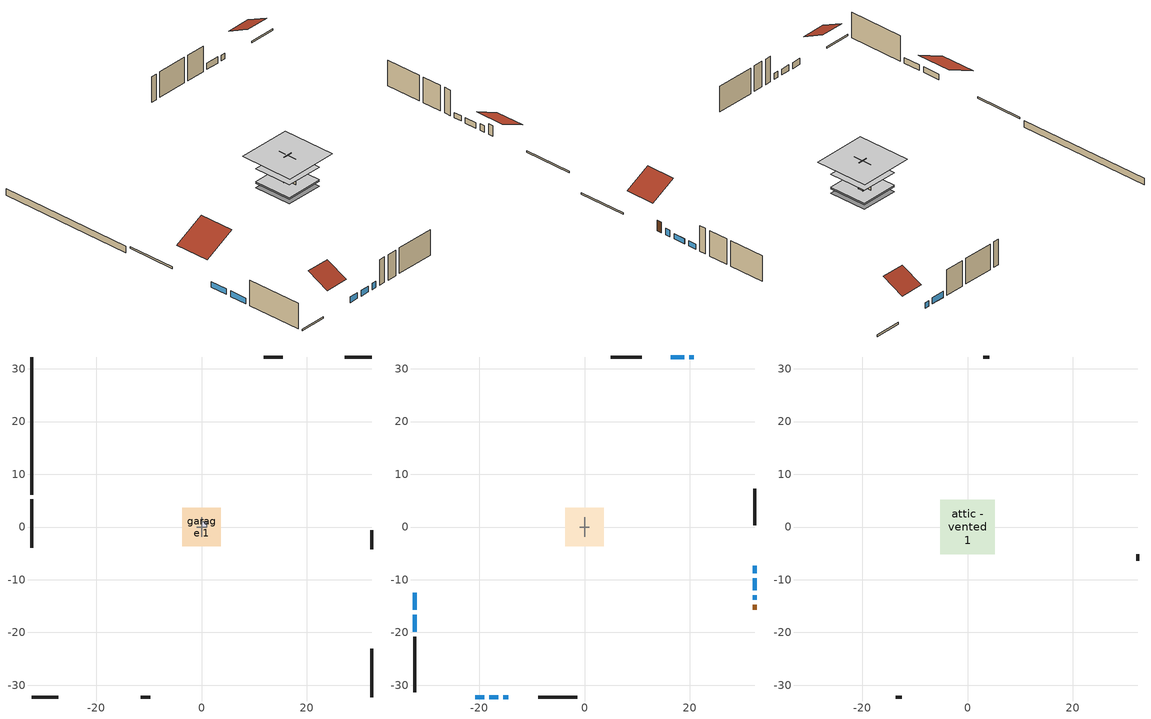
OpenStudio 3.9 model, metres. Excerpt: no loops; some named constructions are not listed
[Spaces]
garage 1
 floor foundation (Slab1 construction): -3.66,-3.66 -3.66,3.66 3.66,3.66 3.66,-3.66 z0
 wall outside (Wall1 construction): 15.42,32.25 11.77,32.25 z0.3:5.18
 wall outside (Wall2 construction): 32.25,-4.23 32.25,-0.57 z0.3:5.18
 wall outside (Wall12 construction): -11.52,-32.25 -9.69,-32.25 z0.3:5.18
 wall to conditioned space 1 (Wall5 construction Reversed): 0,1.83 0,-1.83 z0.3:5.18
 wall to conditioned space 1 (Wall6 construction Reversed): -0.91,0 0.91,0 z0.3:5.18
crawlspace - vented 1
 floor foundation (Slab2 construction): -3.61,-3.61 -3.61,3.61 3.61,3.61 3.61,-3.61 z-0.91
 wall outside (RimJoist1 construction): -32.25,5.23 -32.25,-3.95 z0.3:0.61
 wall outside (RimJoist2 construction): 32.25,32.25 27.16,32.25 z0.3:0.61
 wall outside (RimJoist3 construction): 32.25,-32.25 32.25,-23.07 z0.3:0.61
 wall outside (RimJoist4 construction): -32.25,-32.25 -27.16,-32.25 z0.3:0.61
 wall foundation (FoundationWall1 construction): -32.25,32.25 -32.25,6.16 z-0.91:0.3
central ac and furnace airloop ret air space
 floor adiabatic (AdiabaticConst): 0,0 0,1 1,1 1,0 z0
 wall adiabatic (AdiabaticConst): 0,1 0,0 1,0 1,1 0,1 z0:1
 ceiling adiabatic (AdiabaticConst): 1,0 1,1 0,1 0,0 z1
conditioned space 1
 floor to crawlspace - vented 1 (Floor1 construction): -3.61,-3.61 -3.61,3.61 3.61,3.61 3.61,-3.61 z0.3
 floor to garage 1 (Floor3 construction): -3.66,-3.66 -3.66,3.66 3.66,3.66 3.66,-3.66 z0.3
 floor adiabatic (AdiabaticFloorConstruction): -3.61,-3.61 -3.61,3.61 3.61,3.61 3.61,-3.61 z2.74
 wall outside (Wall3 construction): -32.25,-20.83 -32.25,-31.32 z0.3:5.18
 wall outside (Wall4 construction): 10.84,32.25 5.01,32.25 z0.3:5.18
 wall outside (Wall7 construction): 32.25,0.35 32.25,7.24 z0.3:5.18
 wall outside (Wall8 construction): -8.77,-32.25 -1.33,-32.25 z0.3:5.18
 wall outside (AdiabaticWallConstruction): -32.25,-12.44 -32.25,-15.71 / -32.25,-16.64 -32.25,-19.9 / 20.69,32.25 19.88,32.25 z0.3:1.37; 18.95,32.25 16.35,32.25 z0.3:1.46; 32.25,-13.84 32.25,-12.93 z0.3:1.53; 32.25,-12 32.25,-9.73 z0.3:1.31; 32.25,-8.8 32.25,-7.32 z0.3:1.28; -18.05,-32.25 -16.33,-32.25 / -20.69,-32.25 -18.98,-32.25 z0.3:1.43; -15.41,-32.25 -14.5,-32.25 z0.3:1.49
 wall outside (AdiabaticWallConstruction 1): 32.25,-15.68 32.25,-14.77 z0.3:2.34
 window (WindowConstruction): -32.25,-12.44 -32.25,-15.71 z0.3:1.37
 window (WindowConstruction 1): -32.25,-16.64 -32.25,-19.9 z0.3:1.37
 window (WindowConstruction 2): 20.69,32.25 19.88,32.25 z0.3:1.37
 window (WindowConstruction 3): 18.95,32.25 16.35,32.25 z0.3:1.46
 window (WindowConstruction 4): 32.25,-13.84 32.25,-12.93 z0.3:1.52
 window (WindowConstruction 5): 32.25,-12 32.25,-9.73 z0.3:1.31
 window (WindowConstruction 6): 32.25,-8.8 32.25,-7.32 z0.3:1.28
 window (WindowConstruction 7): -18.05,-32.25 -16.33,-32.25 z0.3:1.43
 window (WindowConstruction 8): -15.4,-32.25 -14.51,-32.25 z0.3:1.49
 window (WindowConstruction 9): -20.69,-32.25 -18.98,-32.25 z0.3:1.43
 door (Door): 32.25,-15.68 32.25,-14.77 z0.3:2.34
 ceiling adiabatic (AdiabaticFloorConstruction): 3.61,-3.61 3.61,3.61 -3.61,3.61 -3.61,-3.61 z2.74
attic - vented 1
 floor to conditioned space 1 (Floor2 construction Reversed): -5.14,-5.14 -5.14,5.14 5.14,5.14 5.14,-5.14 z5.18
 wall outside (Wall9 construction): 4.08,32.25 2.96,32.25 z0.3:5.18
 wall outside (Wall10 construction): -13.58,-32.25 -12.45,-32.25 z0.3:5.18
 wall outside (Wall11 construction): 32.25,-6.4 32.25,-5.16 z0.3:5.18
 roof outside (Roof1 construction): -32.25,-11.51,5.18 -26.31,-11.51,8.15 -26.31,-4.87,8.15 -32.25,-4.87,5.18
 roof outside (Roof2 construction): 21.62,32.25,5.18 21.62,28.12,7.24 26.23,28.12,7.24 26.23,32.25,5.18
 roof outside (Roof3 construction): -21.62,-32.25,5.18 -21.62,-28.12,7.24 -26.23,-28.12,7.24 -26.23,-32.25,5.18
 roof outside (Roof4 construction): 32.25,-16.61,5.18 27.3,-16.61,7.66 27.3,-22.15,7.66 32.25,-22.15,5.18
[Material] Roughness=Rough
Name | Thickness {m} | Conductivity {W/m-K} | Density {kg/m3} | Specific Heat {J/kg-K} | Thermal Absorptance | Solar Absorptance | Visible Absorptance
gypsum board | 0.0127 | 0.160291 | 801 | 837.4 | 0.9 | 0.6 | 0.6
osb sheathing 0.5 in. 2; osb sheathing 0.5 in. 3 | 0.0127 | 0.115458 | 512.64 | 1214.23
wall stud and cavity 2 | 0.1397 | 0.103501 | 139.0536 | 1170.24 | 0.9 | 0.7 | 0.7
floor stud and cavity | 0.1397 | 0.923637 | 92.3553 | 1139.71 | 0.9 | 0.7 | 0.7
osb sheathing 0.75 in. | 0.01905 | 0.115458 | 512.64 | 1214.23 | 0.9 | 0.7 | 0.7
floor covering | 0.0127 | 0.0433444 | 54.468 | 1339.84 | 0.9 | 0.6 | 0.6
ceiling loosefill ins | 0.0846667 | 0.0480833 | 16.02 | 1046.75 | 0.9 | 0.7 | 0.7
ceiling stud and cavity | 0.1397 | 0.0920385 | 65.682 | 1177.47 | 0.9 | 0.7 | 0.7
[Construction]
Wall5 construction: osb sheathing 0.5 in. 2, wall stud and cavity 2, gypsum board
Wall6 construction: osb sheathing 0.5 in. 3, wall stud and cavity 2, gypsum board
Floor1 construction Reversed: floor covering, osb sheathing 0.75 in., floor stud and cavity
Floor2 construction: ceiling loosefill ins, ceiling stud and cavity, gypsum board
[Schedule:Ruleset]
Name | Default Day Schedule
cooling season schedule | cooling season schedule default day
natural vent schedule | natural vent schedule default day
[Schedule:Day]
cooling season schedule default day; cooling season schedule day; cooling season schedule day 2; natural vent schedule default day: 24, 0, 0
cooling season schedule day 1; natural vent schedule day: 24, 0, 1
[Schedule:Rule] Apply Monday=Yes; Apply Wednesday=Yes; Apply Friday=Yes; Date Specification Type=DateRange; Start Day=1
Name | Schedule Ruleset | Rule Order | Day Schedule | Apply Sunday | Apply Tuesday | Apply Thursday | Apply Saturday | Start Month | End Month | End Day
cooling season schedule allday rule | cooling season schedule | 2 | cooling season schedule day | Yes | Yes | Yes | Yes | 1 | 5 | 31
cooling season schedule allday rule 1 | cooling season schedule | 1 | cooling season schedule day 1 | Yes | Yes | Yes | Yes | 6 | 9 | 30
cooling season schedule allday rule 2 | cooling season schedule | 0 | cooling season schedule day 2 | Yes | Yes | Yes | Yes | 10 | 12 | 31
natural vent schedule rule | natural vent schedule | 0 | natural vent schedule day | No | No | No | No | 1 | 12 | 31
[Schedule:File] External File=External File 1; Rows to Skip at Top=1; Number of Hours of Data=8760; Interpolate to Timestep=Yes; Minutes per Item=15; Translate File With Relative Path=Yes
Name | Column Number
hot_water_fixtures | 11
hot_water_clothes_washer | 7
